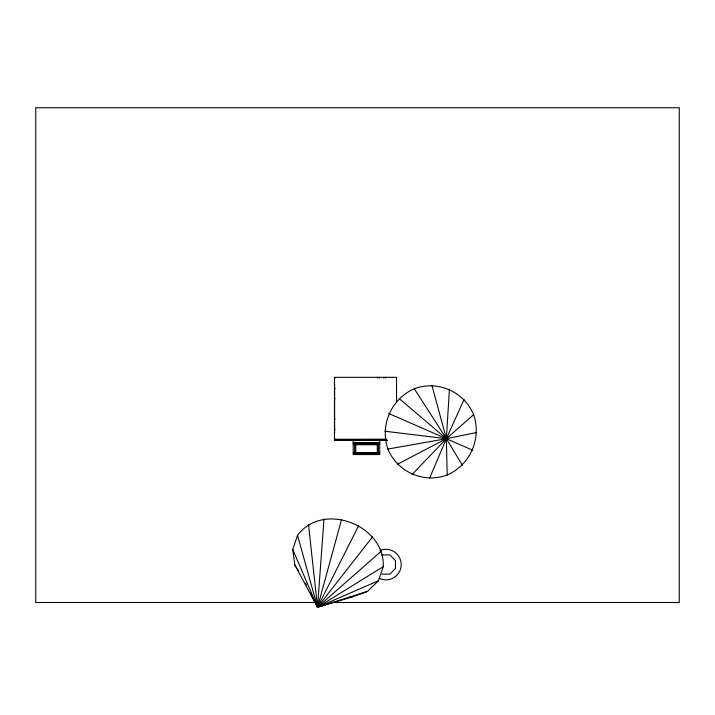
<?xml version="1.0" encoding="UTF-8"?>
<svg xmlns="http://www.w3.org/2000/svg" width="715" height="715" viewBox="0 0 715 715"><rect width="100%" height="100%" fill="white"/><g stroke="black" fill="none" stroke-linecap="round" stroke-linejoin="round"><path stroke-width="1.07" d="M449.422 389.219L446.357 438.697L447.197 475.001C423.772 483.698 397.406 472.15 387.905 449.047C379.656 425.273 391.257 398.8 414.307 388.737C437.741 380.04 464.098 391.588 473.607 414.691C481.847 438.465 470.255 464.938 447.197 475.001M323.975 519.117L317.531 607.25L352.039 596.98L367.501 591.403L378.467 580.75L383.276 566.646C385.019 524.89 322.733 501.108 297.538 535.338L292.73 549.442L294.812 564.859L317.531 607.25L367.501 591.403M341.573 519.474L317.531 607.25L378.467 580.75M429.545 478.29L446.357 438.697L464.044 399.497M358.626 525.695L317.531 607.25L310.256 592.762M372.542 536.849L317.531 607.25L292.73 549.442M412.081 474.519L446.357 438.697L473.607 414.691M381.202 551.229L317.531 607.25L297.538 535.338M383.276 566.646L317.531 607.25L308.514 524.685M397.46 464.241L446.357 438.697L476.637 432.512M387.905 449.047L446.357 438.697L462.346 465.152M387.664 440.36L334.477 440.431L334.477 377.323L396.53 377.323L396.53 402.733M334.477 378.217L334.951 378.217M334.477 388.638L335.103 388.638M334.477 398.791L335.103 398.791M334.477 419.079L335.103 419.079M334.477 429.223L335.103 429.223M334.477 439.269L386.556 439.189M387.584 440.422L335.12 440.422L335.371 439.269M354.622 442.397L356.526 442.397M376.403 442.397L378.298 442.397M353.21 442.612L379.719 442.612M353.21 443.3L379.719 443.3M353.21 444.185L379.719 444.185M381.899 554.929L389.845 554.929L395.467 560.551L395.467 568.505L389.845 574.127L381.899 574.127M316.164 602.495L35.75 602.495L35.75 107.751L679.25 107.751L679.25 602.495L331.805 602.495M349.832 596.936L352.039 596.98M384.876 431.225L446.357 438.697L431.958 385.448M388.826 413.511L472.678 450.227M399.167 398.586L446.357 438.697L414.307 388.737M294.812 564.859L298.593 571.151M305.403 583.109L306.377 585.04M385.537 377.323L385.537 378.137M383.732 377.323L383.732 378.137M379.719 440.404L379.719 454.57L353.21 454.57L353.21 440.404M379.594 377.323L379.594 378.137M377.743 377.323L377.743 378.137M354.622 443.497L354.622 453.185M334.611 384.286L334.611 433.165M380.085 550.478A15.274 15.274 0 0 1 401.195 565.091A15.274 15.274 0 0 1 379.173 578.283M377.297 444.748L355.757 444.73L355.757 452.675L377.297 452.658L377.297 444.73M379.719 453.096L353.21 453.096L379.719 453.185M378.298 453.185L378.298 443.497L378.271 453.185"/></g></svg>
